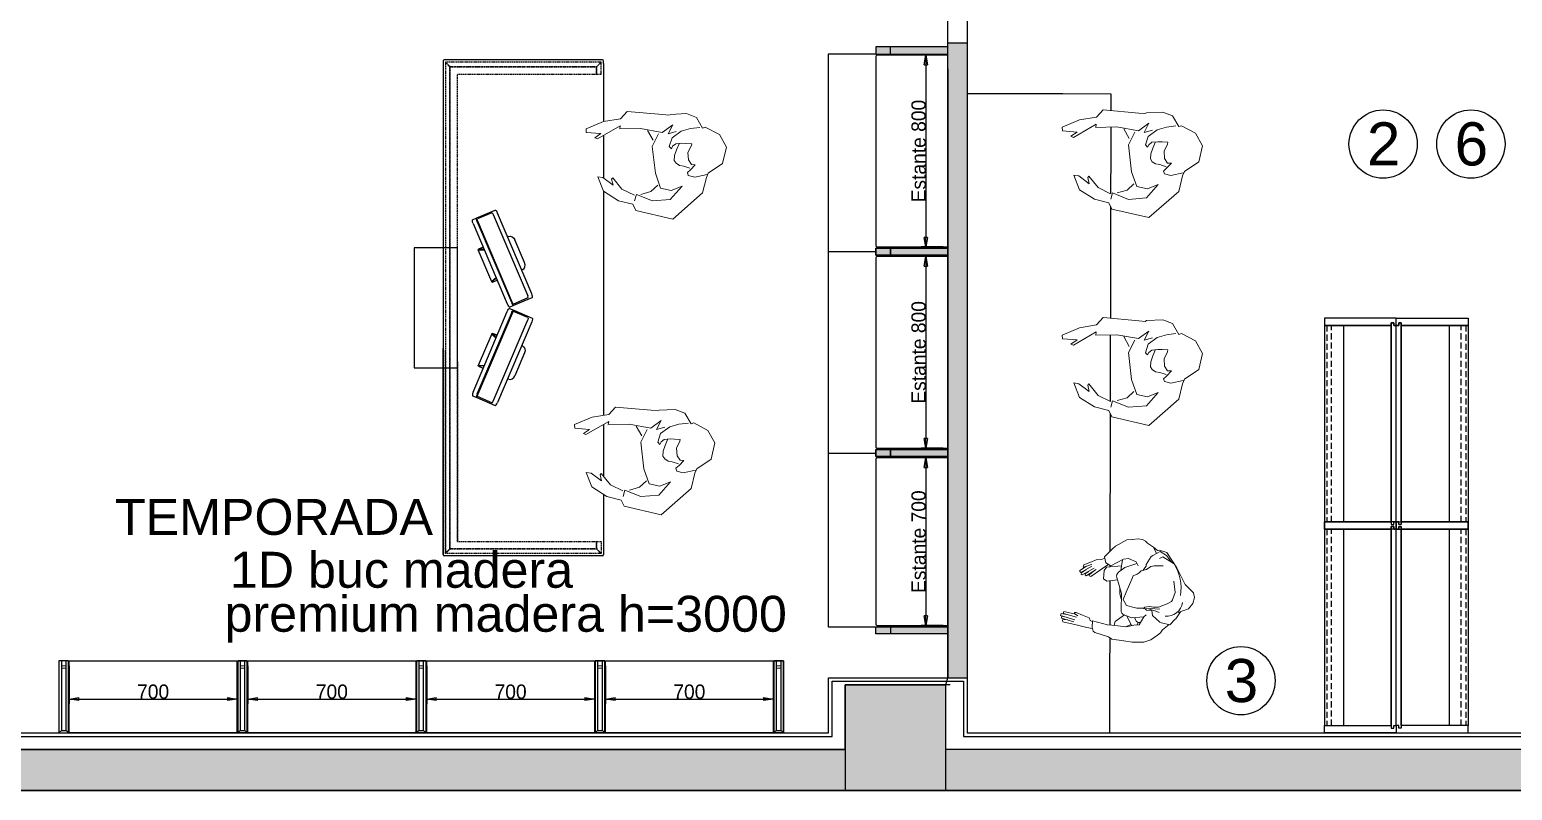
# Model space of a CAD drawing. Header units: millimetres. Extents: x 750 to 30081, y 716 to 7419.
# Drawn here: x 18404 to 24592, y 969 to 4143 of the extents above; entities that cross this region are included whole.
import ezdxf
from ezdxf.enums import TextEntityAlignment as Align

# ---------------------------------------------------------------- set-up
doc = ezdxf.new("R2010")
doc.units = ezdxf.units.MM
doc.set_wipeout_variables(frame=1)
for name, pattern in [('CONTINUA', [0]), ('Discontinua JB', [0.75, 0.5, -0.25]), ('TRAZOSX2', [38.1, 25.4, -12.7])]:
    doc.linetypes.add(name, pattern=pattern)
for name, color, linetype in [('_Co MUEBLE CONCEP', 5, 'Continuous'), ('_Co VIDRIO', 130, 'Continuous'), ('AREA', 1, 'Continuous'), ('cotas', 1, 'Continuous'), ('Cotas bloques dinámicos PM espacio', 7, 'Continuous'), ('Imac JB', 8, 'Continuous'), ('Linea Capa Color 0000 JB', 7, 'Continuous'), ('Linea Capa Color 0140 Blau Vidre JB', 140, 'Continuous'), ('MURO', 2, 'Continuous'), ('NIVEL_9', 7, 'Continuous'), ('RELLENO', 164, 'CONTINUA')]:
    doc.layers.add(name, color=color, linetype=linetype)
doc.layers.add('AREA PERIMETRO', color=3, linetype='Continuous', plot=False)
doc.layers.add('CONCEP 2D', color=255, linetype='Continuous', lineweight=15)
doc.styles.add('ARIAL', font='Arial.ttf')
doc.styles.add('Jordi Ava', font='')
doc.styles.add('STYLE1', font='Arial.ttf', dxfattribs={"width": 0.75})
doc.styles.get('Jordi Ava').set_extended_font_data('AvantGarde Md BT')
doc.dimstyles.new('Jordi Ava 2015', dxfattribs={"dimtxt": 60, "dimasz": 40, "dimexe": 20, "dimexo": 20, "dimgap": 0.09, "dimtad": 1, "dimdec": 0, "dimzin": 0, "dimdsep": 46, "dimtxsty": 'Jordi Ava', "dimblk": 'CLOSED', "dimcen": 1.5, "dimclrd": 7, "dimclre": 7, "dimclrt": 256, "dimadec": 0, "dimazin": 0, "dimtfac": 0.05, "dimtdec": 0, "dimtofl": 0, "dimtmove": 0, "dimatfit": 3, "dimldrblk": 'CLOSED', "dimfxl": 90, "dimtolj": 1, "dimtzin": 0, "dimlwd": -1, "dimlwe": -1, "dimarcsym": 0})

# ---------------------------------------------------------------- blocks, each defined once
blk = doc.blocks.new('456')
blk.add_wipeout([(79660.8, 32369.6), (79707.8, 32362.9), (79710.9, 32362.7), (79714.2, 32362.9), (79717.4, 32363.8), (79719.9, 32364.8), (79722.3, 32366.3), (79724.4, 32368.1), (79726.8, 32370.9), (79728.7, 32373.9), (79751.4, 32332.6), (79766, 32325.8), (79763.6, 32316.1), (79760.9, 32298.3), (79735.2, 32238.3), (79738.7, 32237.7), (79733.5, 32229.3), (79721.2, 32226.1), (79691.7, 32175.7), (79690.9, 32168.2), (79695.3, 32167.8), (79699.4, 32172.4), (79681.5, 32125.8), (79685.4, 32123.6), (79689.2, 32122.5), (79696.4, 32139.1), (79687.9, 32113.1), (79691.8, 32110.8), (79696.2, 32109.2), (79703.4, 32125.2), (79699.6, 32115.7), (79703.5, 32112.1), (79707.9, 32111.8), (79717.9, 32135), (79713.3, 32116.5), (79717.7, 32114.8), (79722.7, 32115.1), (79755.7, 32201.2), (79760.1, 32211.5), (79767.7, 32234.4), (79778.9, 32235.6), (79785, 32242.3), (79810.5, 32296), (79821.6, 32309.3), (79835.1, 32357.3), (79840.7, 32374), (79846.3, 32390.6), (79851.7, 32439.6), (79846.5, 32469.1), (79830.6, 32499.9), (79822.1, 32513), (79807.4, 32521.4), (79793, 32552.5), (79794.6, 32556.3), (79774.3, 32580.9), (79773.4, 32584), (79746.6, 32607.4), (79739.1, 32642.6), (79719.7, 32662.8), (79695.1, 32673.4), (79675.7, 32671.6), (79636.1, 32642.6), (79563, 32616.2), (79494.3, 32583.6), (79485.4, 32565.7), (79480.3, 32555.4), (79480.3, 32546.6), (79464.4, 32531.1), (79445, 32509.6), (79435.9, 32502.3), (79426.9, 32490.2), (79421.1, 32472.4), (79419.8, 32425.5), (79439.9, 32375.4), (79477.3, 32323.5), (79483.2, 32324), (79486.4, 32309.8), (79484.7, 32286.9), (79499.6, 32234), (79503.1, 32231.4), (79508.4, 32229.6), (79506.7, 32243.7), (79520.8, 32214.7), (79525.2, 32213.8), (79529.6, 32217.3), (79519.5, 32240.3), (79531.3, 32219.1), (79536.6, 32218.2), (79540.1, 32221.7), (79529.1, 32248.1), (79536.6, 32234), (79541.9, 32233.2), (79545.4, 32236.7), (79531.5, 32268.1), (79543.6, 32250.8), (79548.1, 32249.9), (79550.7, 32256), (79529.6, 32300.1), (79516.4, 32324.7), (79510.7, 32335.4), (79518.2, 32345.3), (79499.8, 32396), (79524.1, 32388.9), (79520.8, 32325.6), (79533.1, 32314.2), (79568.3, 32308), (79579.7, 32320.3), (79579.7, 32364.3), (79615, 32369.6), (79638.7, 32367)]).dxf.layer = 'CONCEP 2D'
at = {"layer": 'CONCEP 2D'}
for p, q in [((79675.7, 32671.6), (79695.1, 32673.4)), ((79695.1, 32673.4), (79719.7, 32662.8)), ((79563, 32616.2), (79494.3, 32583.6)), ((79563, 32616.2), (79636.1, 32642.6)), ((79636.1, 32642.6), (79675.7, 32671.6)), ((79719.7, 32662.8), (79739.1, 32642.6)), ((79748.6, 32598.3), (79739.1, 32642.6)), ((79480.3, 32555.4), (79494.3, 32583.6)), ((79480.3, 32546.6), (79480.3, 32555.4)), ((79505.8, 32580.9), (79485.5, 32556.3)), ((79498.7, 32523.7), (79485.5, 32556.3)), ((79537.5, 32598.5), (79505.8, 32580.9)), ((79510.2, 32565.1), (79545.4, 32607.4)), ((79514.6, 32550.1), (79510.2, 32565.1)), ((79542.8, 32523.7), (79547.2, 32560.7)), ((79615.8, 32596.8), (79664.3, 32596.8)), ((79664.3, 32596.8), (79693.3, 32580.9)), ((79693.3, 32580.9), (79699.5, 32576.5)), ((79699.5, 32576.5), (79706.5, 32556.3)), ((79706.5, 32556.3), (79715.3, 32519.3)), ((79746.6, 32607.4), (79773.4, 32584)), ((79773.4, 32584), (79774.3, 32580.9)), ((79774.3, 32580.9), (79794.6, 32556.3)), ((79794.6, 32556.3), (79781.4, 32523.7)), ((79792.8, 32552.8), (79797.2, 32546.6)), ((79421.1, 32472.4), (79426.9, 32490.2)), ((79426.9, 32490.2), (79435.9, 32502.3)), ((79435.9, 32502.3), (79445, 32509.6)), ((79445, 32509.6), (79464.4, 32531.1)), ((79464.4, 32531.1), (79480.3, 32546.6)), ((79464.4, 32531.1), (79492.1, 32540)), ((79501.4, 32516.7), (79498.7, 32523.7)), ((79501.4, 32516.7), (79532.2, 32492)), ((79539.2, 32490.3), (79532.2, 32492)), ((79539.2, 32490.3), (79554.9, 32474.3)), ((79542.8, 32510.5), (79542.8, 32523.7)), ((79552.5, 32490.3), (79542.8, 32510.5)), ((79552.5, 32490.3), (79556, 32467.4)), ((79712.7, 32497.3), (79708.3, 32484.1)), ((79715.3, 32519.3), (79712.7, 32497.3)), ((79732.9, 32510.5), (79716.5, 32476.8)), ((79724.1, 32523.7), (79717.1, 32484.1)), ((79725, 32490.3), (79721.5, 32467.4)), ((79746.2, 32490.3), (79725, 32490.3)), ((79737.4, 32519.3), (79732.9, 32510.5)), ((79778.7, 32516.7), (79746.2, 32490.3)), ((79781.4, 32523.7), (79778.7, 32516.7)), ((79797.2, 32546.6), (79811.4, 32523.7)), ((79811.4, 32523.7), (79822.1, 32513)), ((79822.1, 32513), (79830.6, 32499.9)), ((79830.6, 32499.9), (79846.5, 32469.1)), ((79421.3, 32448), (79419.8, 32425.5)), ((79421.1, 32472.4), (79421.3, 32448.9)), ((79515.5, 32452.4), (79497.9, 32422.5)), ((79533.1, 32457.7), (79515.5, 32452.4)), ((79533.1, 32402.2), (79522.5, 32454.2)), ((79556, 32467.4), (79563.2, 32457.7)), ((79563.2, 32457.7), (79567.4, 32448.9)), ((79571.8, 32431.3), (79567.4, 32448.9)), ((79585, 32424.2), (79571.8, 32431.3)), ((79708.3, 32428.6), (79703.9, 32418.1)), ((79708.3, 32484.1), (79708.3, 32462.1)), ((79708.3, 32462.1), (79710.9, 32457.7)), ((79710.9, 32448.9), (79708.3, 32428.6)), ((79715.3, 32463), (79710.9, 32448.9)), ((79710.9, 32457.7), (79710.9, 32448.9)), ((79717.1, 32484.1), (79715.3, 32463)), ((79721.5, 32467.4), (79715.3, 32463)), ((79747.7, 32452.8), (79740.9, 32463.8)), ((79747.7, 32452.8), (79744.4, 32402.2)), ((79777.9, 32429.5), (79747.7, 32452.8)), ((79768.2, 32426), (79762, 32419.8)), ((79769, 32436.5), (79768.2, 32426)), ((79768.2, 32426), (79777, 32421.6)), ((79776.1, 32407.5), (79777.9, 32429.5)), ((79846.5, 32469.1), (79851.7, 32439.6)), ((79851.7, 32439.6), (79848.3, 32414.5)), ((79439.9, 32375.4), (79419.8, 32425.5)), ((79448.6, 32360.6), (79439.9, 32375.4)), ((79497.9, 32422.5), (79497.9, 32401.3)), ((79497.9, 32401.3), (79518.2, 32345.3)), ((79543.6, 32383.3), (79499.6, 32396)), ((79520.8, 32325.6), (79524.1, 32388.9)), ((79520.8, 32325.6), (79524.1, 32388.9)), ((79543.6, 32383.3), (79524.1, 32388.9)), ((79549.3, 32373), (79533.1, 32402.2)), ((79638.7, 32373.1), (79569.7, 32362.9)), ((79579.7, 32364.3), (79579.7, 32320.3)), ((79579.7, 32364.3), (79579.7, 32320.3)), ((79636.1, 32393.4), (79585, 32424.2)), ((79638.7, 32367), (79615, 32369.6)), ((79664.3, 32377.6), (79636.1, 32393.4)), ((79707.8, 32362.9), (79638.7, 32373.1)), ((79660.8, 32369.6), (79638.7, 32367)), ((79690.7, 32387.2), (79664.3, 32377.6)), ((79703.9, 32418.1), (79690.7, 32387.2)), ((79744.4, 32402.2), (79728.2, 32373)), ((79751.4, 32332.6), (79728.7, 32373.9)), ((79777, 32396.9), (79733.7, 32382.8)), ((79762, 32419.8), (79747, 32413.7)), ((79762, 32419.8), (79747, 32413.7)), ((79763.6, 32316.1), (79778.7, 32375.8)), ((79771.3, 32395.1), (79778.2, 32373.7)), ((79776.1, 32407.5), (79776.1, 32407.5)), ((79778.7, 32375.8), (79776.1, 32407.5)), ((79776.1, 32407.5), (79776.1, 32407.5)), ((79846.3, 32390.6), (79835.1, 32357.3)), ((79846.3, 32390.6), (79848.3, 32414.5)), ((79477.3, 32323.5), (79448.6, 32360.6)), ((79503.1, 32325.6), (79477.3, 32323.5)), ((79486.4, 32309.8), (79483.2, 32324)), ((79484.7, 32286.9), (79486.4, 32309.8)), ((79518.2, 32345.3), (79503.1, 32325.6)), ((79510.7, 32335.4), (79514.6, 32328.2)), ((79514.6, 32328.2), (79516.4, 32324.7)), ((79516.4, 32324.7), (79529.6, 32300.1)), ((79533.1, 32314.2), (79520.8, 32325.6)), ((79533.1, 32314.2), (79520.8, 32325.6)), ((79568.3, 32308), (79533.1, 32314.2)), ((79568.3, 32308), (79533.1, 32314.2)), ((79579.7, 32320.3), (79568.3, 32308)), ((79579.7, 32320.3), (79568.3, 32308)), ((79766.4, 32325.6), (79751.4, 32332.6)), ((79765.3, 32326.1), (79751.4, 32332.6)), ((79760.9, 32298.3), (79763.6, 32316.1)), ((79821.6, 32309.3), (79810.5, 32296)), ((79835.1, 32357.3), (79821.6, 32309.3)), ((79492.6, 32260.4), (79484.7, 32286.9)), ((79499.6, 32234), (79492.6, 32260.4)), ((79501.4, 32267.5), (79505.8, 32249)), ((79505.8, 32249), (79508.4, 32229.6)), ((79520.8, 32214.7), (79506.7, 32243.7)), ((79508.4, 32265.7), (79529.6, 32217.3)), ((79518.1, 32274.5), (79540.1, 32221.7)), ((79531.3, 32219.1), (79519.5, 32240.3)), ((79525.2, 32282.5), (79545.4, 32236.7)), ((79536.6, 32234), (79528.7, 32249.2)), ((79529.6, 32300.1), (79550.7, 32256)), ((79543.6, 32250.8), (79531.5, 32268.1)), ((79548.1, 32249.9), (79543.6, 32250.8)), ((79550.7, 32256), (79548.1, 32249.9)), ((79735.2, 32238.3), (79760.9, 32298.3)), ((79785, 32242.3), (79778.9, 32235.6)), ((79810.5, 32296), (79785, 32242.3)), ((79503.1, 32231.4), (79499.6, 32234)), ((79508.4, 32229.6), (79503.1, 32231.4)), ((79525.2, 32213.8), (79520.8, 32214.7)), ((79529.6, 32217.3), (79525.2, 32213.8)), ((79536.6, 32218.2), (79531.3, 32219.1)), ((79541.9, 32233.2), (79536.6, 32234)), ((79540.1, 32221.7), (79536.6, 32218.2)), ((79545.4, 32236.7), (79541.9, 32233.2)), ((79706.5, 32200.3), (79691.7, 32175.7)), ((79695.3, 32167.8), (79706.4, 32180.3)), ((79721.2, 32226.1), (79706.5, 32200.3)), ((79733.5, 32229.3), (79721.2, 32226.1)), ((79738.3, 32237), (79733.5, 32229.3)), ((79761.1, 32233.8), (79735.2, 32238.3)), ((79743.8, 32169.4), (79755.7, 32201.2)), ((79755.7, 32201.2), (79760.1, 32211.5)), ((79760.1, 32211.5), (79767.7, 32234.4)), ((79778.9, 32235.6), (79761.1, 32233.8)), ((79699.4, 32172.4), (79681.5, 32125.8)), ((79681.5, 32125.8), (79685.4, 32123.6)), ((79685.4, 32123.6), (79689.2, 32122.5)), ((79694.8, 32134.1), (79687.9, 32113.1)), ((79689.2, 32122.5), (79711.8, 32174.4)), ((79691.7, 32175.7), (79690.9, 32168.2)), ((79690.9, 32168.2), (79695.3, 32167.8)), ((79696.2, 32109.2), (79721.5, 32166.8)), ((79703.4, 32125.2), (79699.6, 32115.7)), ((79707.9, 32111.8), (79728.8, 32160.4)), ((79718.3, 32136.7), (79713.3, 32116.5)), ((79713.3, 32116.5), (79717.7, 32114.8)), ((79722.7, 32115.1), (79743.8, 32169.4)), ((79687.9, 32113.1), (79691.8, 32110.8)), ((79691.8, 32110.8), (79696.2, 32109.2)), ((79699.6, 32115.7), (79703.5, 32112.1)), ((79703.5, 32112.1), (79707.9, 32111.8)), ((79717.7, 32114.8), (79722.7, 32115.1))]:
    blk.add_line(p, q, dxfattribs=at)
for centre, radius, start, end in [((79625, 32432.6), 192, 73.59861, 114.49046), ((79689.4, 32555.6), 68.8, 348.05106, 73.19823), ((79566.8, 32382.6), 20, 208.951, 278.47114), ((79710.7, 32382.6), 20, 261.52886, 331.049)]:
    blk.add_arc(centre, radius, start, end, dxfattribs=at)
blk = doc.blocks.new('NM98')
blk.add_wipeout([(80360.4, 32189.4), (80423.7, 32204.8), (80470.9, 32261.6), (80493.8, 32318.7), (80521.4, 32327.9), (80577.1, 32476.3), (80485, 32614.1), (80423.2, 32638.3), (80405.8, 32648.3), (80373.8, 32713.4), (80309.4, 32737.8), (80253.3, 32715.8), (80215.1, 32661), (80217.2, 32649.4), (80169.1, 32629.9), (80148.4, 32591.5), (80142.4, 32524.4), (80144.9, 32517.4), (80106.2, 32346.3), (80132.9, 32315.1), (80135.1, 32243.3), (80155.5, 32167.5), (80171.3, 32166.3), (80184, 32226.2), (80197.7, 32198.6), (80203.8, 32208.7), (80161.6, 32310.1), (80174.6, 32306.4), (80184.1, 32393), (80192.7, 32419.6), (80248.5, 32442.2), (80264.8, 32431.2), (80377.8, 32429.8), (80424.3, 32439.4), (80451.2, 32401.4), (80458.9, 32345.8), (80455.3, 32339.3), (80461, 32336.8), (80424.9, 32282.2), (80372.7, 32251), (80377.5, 32245.3), (80404.2, 32248.1), (80365.9, 32209.3)]).dxf.layer = 'CONCEP 2D'
at = {"layer": 'CONCEP 2D'}
for p, q in [((80253.3, 32715.8), (80309.4, 32737.8)), ((80309.4, 32737.8), (80373.8, 32713.4)), ((80215.1, 32661), (80253.3, 32715.8)), ((80373.8, 32713.4), (80405.8, 32648.3)), ((80148.4, 32591.5), (80169.1, 32629.9)), ((80169.1, 32629.9), (80217.2, 32649.4)), ((80212.3, 32599.1), (80212.3, 32638.7)), ((80217.2, 32649.4), (80215.1, 32661)), ((80405.8, 32648.3), (80423.2, 32638.3)), ((80410.8, 32642.9), (80414.9, 32590.4)), ((80423.2, 32638.3), (80485, 32614.1)), ((80485, 32614.1), (80577.1, 32476.3)), ((80142.4, 32524.4), (80148.4, 32591.5)), ((80218.2, 32559.3), (80212.3, 32599.1)), ((80240.8, 32518.3), (80218.2, 32559.3)), ((80268.2, 32554.6), (80267.2, 32530.1)), ((80270.8, 32572.4), (80268.2, 32554.6)), ((80275.6, 32596.4), (80270.8, 32572.4)), ((80283, 32594), (80275.6, 32596.4)), ((80310.2, 32575.7), (80283, 32594)), ((80341.1, 32573.8), (80310.2, 32575.7)), ((80362, 32583.8), (80341.1, 32573.8)), ((80363.7, 32551.1), (80358.6, 32533.7)), ((80364.2, 32599), (80362, 32583.8)), ((80376.3, 32575.2), (80363.7, 32551.1)), ((80383, 32576.8), (80364.2, 32599)), ((80392.6, 32562.5), (80383, 32576.8)), ((80404.6, 32564.6), (80392.6, 32562.5)), ((80414.9, 32590.4), (80404.6, 32564.6)), ((80106.2, 32346.3), (80139.1, 32492.1)), ((80139.1, 32492.1), (80144.9, 32517.4)), ((80144.9, 32517.4), (80142.4, 32524.4)), ((80222.1, 32503.9), (80186.9, 32527.9)), ((80186.9, 32527.9), (80212.3, 32480.8)), ((80217, 32538.8), (80222.1, 32503.9)), ((80274.8, 32501.7), (80240.8, 32518.3)), ((80291.9, 32530.4), (80266.9, 32545.7)), ((80267.2, 32530.1), (80275.5, 32515.9)), ((80285, 32509.3), (80274.8, 32501.7)), ((80275.5, 32515.9), (80285, 32509.3)), ((80315, 32519.2), (80291.9, 32530.4)), ((80335.1, 32515), (80315, 32519.2)), ((80347.7, 32521), (80335.1, 32515)), ((80358.6, 32533.7), (80347.7, 32521)), ((80457.7, 32486.1), (80445.7, 32533.1)), ((80445.7, 32533.1), (80494.2, 32477)), ((80212.3, 32480.8), (80184.1, 32393)), ((80239.7, 32438.6), (80196, 32421)), ((80264.8, 32431.2), (80216, 32464.3)), ((80264.8, 32431.2), (80377.8, 32429.8)), ((80377.8, 32429.8), (80442.4, 32443.1)), ((80428.7, 32433.2), (80451.2, 32401.4)), ((80442.4, 32443.1), (80457.7, 32486.1)), ((80494.2, 32477), (80490.8, 32402.1)), ((80577.1, 32476.3), (80521.4, 32327.9)), ((80184.1, 32393), (80174.6, 32306.4)), ((80451.2, 32401.4), (80457.2, 32358.5)), ((80490.8, 32402.1), (80455.3, 32339.3)), ((80132.9, 32315.1), (80106.2, 32346.3)), ((80135.1, 32243.3), (80132.9, 32315.1)), ((80174.6, 32306.4), (80161.6, 32310.1)), ((80161.6, 32310.1), (80203.8, 32208.7)), ((80424.9, 32282.2), (80457, 32330.7)), ((80455.3, 32339.3), (80480.1, 32328.2)), ((80493.8, 32318.7), (80470.9, 32261.6)), ((80521.4, 32327.9), (80493.8, 32318.7)), ((80155.5, 32167.5), (80135.1, 32243.3)), ((80365.9, 32209.3), (80404.2, 32248.1)), ((80372.7, 32251), (80424.9, 32282.2)), ((80377.5, 32245.3), (80372.7, 32251)), ((80404.2, 32248.1), (80377.5, 32245.3)), ((80470.9, 32261.6), (80423.7, 32204.8)), ((80184, 32226.2), (80171.3, 32166.3)), ((80197.7, 32198.6), (80184, 32226.2)), ((80203.8, 32208.7), (80197.7, 32198.6)), ((80360.4, 32189.4), (80365.9, 32209.3)), ((80423.7, 32204.8), (80360.4, 32189.4)), ((80171.3, 32166.3), (80155.5, 32167.5))]:
    blk.add_line(p, q, dxfattribs=at)
blk = doc.blocks.new('Planta Imac JB 2020')
at = {"layer": 'Imac JB'}
for p, q in [((-197.9, 129.7), (-197.9, 111.1)), ((182.3, 133.7), (-182.3, 133.7)), ((-75.6, 133.7), (-74.4, 155)), ((-73.7, 151.8), (-74.7, 133.7)), ((-72.1, 157), (72.1, 157)), ((-65.3, 133.7), (-71.7, 152.1)), ((-70.2, 155.6), (-62.7, 133.7)), ((70.2, 155.6), (62.7, 133.7)), ((65.3, 133.7), (71.7, 152.1)), ((73.7, 151.8), (74.7, 133.7)), ((75.6, 133.7), (74.4, 155)), ((197.9, 129.7), (197.9, 111.1)), ((-197.9, 111.1), (-197.9, 27.2)), ((-193.1, 44.3), (-193.1, 109.9)), ((-183.4, 112.6), (183.4, 112.6)), ((182.3, 115.2), (-182.3, 115.2)), ((193.1, 44.3), (193.1, 109.9)), ((197.9, 111.1), (197.9, 27.2)), ((184.1, 41.7), (-184.1, 41.7)), ((-183.4, 23.1), (183, 23.1)), ((-74.8, 18), (-74.8, 23.1)), ((-51.4, 0), (51.4, 0)), ((74.8, 18), (74.8, 23.1))]:
    blk.add_line(p, q, dxfattribs=at)
for centre, radius, start, end in [((-72.2, 154.9), 2.12, 19.06239, 176.76741), ((-72.7, 151.8), 1.06, 19.06239, 176.76741), ((72.2, 154.9), 2.12, 3.23259, 160.93761), ((72.7, 151.8), 1.06, 3.23259, 160.93761)]:
    blk.add_arc(centre, radius, start, end, dxfattribs=at)
for centre, major_axis, ratio, start_param, end_param in [((-182.3, 129.7), (-15.6, 0), 0.260994, 4.712389, 6.283185), ((-182.3, 111.1), (-15.6, 0), 0.260994, 4.712389, 6.283185), ((-183.4, 109.9), (-9.68, 0), 0.280083, 4.712389, 6.283185), ((-183.4, 27.2), (-14.5, 0), 0.280083, 0, 1.570832), ((-184.1, 44.3), (-9.02, 0), 0.29004, 0, 1.570796), ((-51.4, 18), (-23.4, 0), 0.769865, 0, 1.570796)]:
    blk.add_ellipse(centre, major_axis=major_axis, ratio=ratio, start_param=start_param, end_param=end_param, dxfattribs=at)
at = {"layer": 'Imac JB', "extrusion": (0, 0, -1)}
for centre, major_axis, ratio, start_param, end_param in [((182.3, 129.7), (15.6, 0), 0.260994, 4.712389, 6.283185), ((182.3, 111.1), (15.6, 0), 0.260994, 4.712389, 6.283185), ((183.4, 109.9), (9.68, 0), 0.280083, 4.712389, 6.283185), ((51.4, 18), (23.4, 0), 0.769865, 0, 1.570796), ((183.4, 27.2), (14.5, 0), 0.280083, 0, 1.600948), ((184.1, 44.3), (9.02, 0), 0.29004, 0, 1.570796)]:
    blk.add_ellipse(centre, major_axis=major_axis, ratio=ratio, start_param=start_param, end_param=end_param, dxfattribs=at)
blk = doc.blocks.new('EST.ALMACEN_680')
at = {"layer": '_Co MUEBLE CONCEP'}
for p, q in [((30, 0), (30, -10)), ((850, -10), (850, 0)), ((30, -10), (19, -10)), ((19, -10), (19, -21)), ((19, -21), (861, -21)), ((861, -10), (850, -10)), ((861, -21), (861, -10))]:
    blk.add_line(p, q, dxfattribs=at)
for points in [[(19, -21), (19, -10), (30, -10), (30, 0), (0, 0), (0, -300), (30, -300), (30, -21)], [(861, -21), (861, -10), (850, -10), (850, 0), (880, 0), (880, -300), (850, -300), (850, -21)], [(30, -300), (850, -300), (850, -21), (30, -21)], [(30, -300), (850, -300), (850, -21), (30, -21)]]:
    blk.add_lwpolyline(points, close=True, dxfattribs=at)
blk.add_lwpolyline([(30, 0), (30, -10), (19, -10), (19, -21), (861, -21), (861, -10), (850, -10), (850, 0), (30, 0)], dxfattribs=at)
at = {"layer": '_Co MUEBLE CONCEP', "linetype": 'TRAZOSX2'}
blk.add_lwpolyline([(30, -290), (850, -290), (850, -271), (30, -271)], close=True, dxfattribs=at)
at = {"layer": '_Co VIDRIO', "color": 4}
blk.add_lwpolyline([(30, -221), (850, -221), (850, -21), (30, -21)], close=True, dxfattribs=at)
blk = doc.blocks.new('_Closed')
at = {"color": 0, "linetype": 'ByBlock', "lineweight": -2}
for p, q in [((-1, 0.17), (0, 0)), ((-1, 0.17), (-1, -0.17)), ((0, 0), (-1, -0.17)), ((0, 0), (-1, 0))]:
    blk.add_line(p, q, dxfattribs=at)
blk = doc.blocks.new('*D92')
at = {"layer": 'Cotas bloques dinámicos PM espacio', "color": 7, "transparency": 16777216}
for p, q in [((18569.3, 1488.8), (18569.3, 1330)), ((19269.3, 1488.8), (19269.3, 1330)), ((18609.3, 1350), (19229.3, 1350))]:
    blk.add_line(p, q, dxfattribs=at)
at = {"layer": 'Defpoints', "color": 0, "transparency": 16777216}
for p in [(18569.3, 1508.8), (19269.3, 1508.8), (19269.3, 1350)]:
    blk.add_point(p, dxfattribs=at)
at = {"layer": 'Cotas bloques dinámicos PM espacio', "color": 7, "transparency": 16777216, "xscale": 40, "yscale": 40, "zscale": 40, "rotation": 180}
blk.add_blockref('_Closed', (18569.3, 1350), dxfattribs=at)
at = {"layer": 'Cotas bloques dinámicos PM espacio', "color": 7, "transparency": 16777216, "xscale": 40, "yscale": 40, "zscale": 40}
blk.add_blockref('_Closed', (19269.3, 1350), dxfattribs=at)
at = {"layer": 'Cotas bloques dinámicos PM espacio', "transparency": 16777216, "insert": (18919.3, 1380.1), "char_height": 60, "attachment_point": 5, "style": 'Jordi Ava'}
blk.add_mtext('\\A1;700', dxfattribs=at)
blk = doc.blocks.new('*D93')
at = {"layer": 'Cotas bloques dinámicos PM espacio', "color": 7, "transparency": 16777216}
for p, q in [((19315.3, 1488.8), (19315.3, 1330)), ((20015.3, 1488.8), (20015.3, 1330)), ((19355.3, 1350), (19975.3, 1350))]:
    blk.add_line(p, q, dxfattribs=at)
at = {"layer": 'Defpoints', "color": 0, "transparency": 16777216}
for p in [(19315.3, 1508.8), (20015.3, 1508.8), (20015.3, 1350)]:
    blk.add_point(p, dxfattribs=at)
at = {"layer": 'Cotas bloques dinámicos PM espacio', "color": 7, "transparency": 16777216, "xscale": 40, "yscale": 40, "zscale": 40, "rotation": 180}
blk.add_blockref('_Closed', (19315.3, 1350), dxfattribs=at)
at = {"layer": 'Cotas bloques dinámicos PM espacio', "color": 7, "transparency": 16777216, "xscale": 40, "yscale": 40, "zscale": 40}
blk.add_blockref('_Closed', (20015.3, 1350), dxfattribs=at)
at = {"layer": 'Cotas bloques dinámicos PM espacio', "transparency": 16777216, "insert": (19665.3, 1380.1), "char_height": 60, "attachment_point": 5, "style": 'Jordi Ava'}
blk.add_mtext('\\A1;700', dxfattribs=at)
blk = doc.blocks.new('*D94')
at = {"layer": 'Cotas bloques dinámicos PM espacio', "color": 7, "transparency": 16777216}
for p, q in [((20061.3, 1488.8), (20061.3, 1330)), ((20761.3, 1488.8), (20761.3, 1330)), ((20101.3, 1350), (20721.3, 1350))]:
    blk.add_line(p, q, dxfattribs=at)
at = {"layer": 'Defpoints', "color": 0, "transparency": 16777216}
for p in [(20061.3, 1508.8), (20761.3, 1508.8), (20761.3, 1350)]:
    blk.add_point(p, dxfattribs=at)
at = {"layer": 'Cotas bloques dinámicos PM espacio', "color": 7, "transparency": 16777216, "xscale": 40, "yscale": 40, "zscale": 40, "rotation": 180}
blk.add_blockref('_Closed', (20061.3, 1350), dxfattribs=at)
at = {"layer": 'Cotas bloques dinámicos PM espacio', "color": 7, "transparency": 16777216, "xscale": 40, "yscale": 40, "zscale": 40}
blk.add_blockref('_Closed', (20761.3, 1350), dxfattribs=at)
at = {"layer": 'Cotas bloques dinámicos PM espacio', "transparency": 16777216, "insert": (20411.3, 1380.1), "char_height": 60, "attachment_point": 5, "style": 'Jordi Ava'}
blk.add_mtext('\\A1;700', dxfattribs=at)
blk = doc.blocks.new('*D95')
at = {"layer": 'Cotas bloques dinámicos PM espacio', "color": 7, "transparency": 16777216}
for p, q in [((20807.3, 1488.8), (20807.3, 1330)), ((21507.3, 1488.8), (21507.3, 1330)), ((20847.3, 1350), (21467.3, 1350))]:
    blk.add_line(p, q, dxfattribs=at)
at = {"layer": 'Defpoints', "color": 0, "transparency": 16777216}
for p in [(20807.3, 1508.8), (21507.3, 1508.8), (21507.3, 1350)]:
    blk.add_point(p, dxfattribs=at)
at = {"layer": 'Cotas bloques dinámicos PM espacio', "color": 7, "transparency": 16777216, "xscale": 40, "yscale": 40, "zscale": 40, "rotation": 180}
blk.add_blockref('_Closed', (20807.3, 1350), dxfattribs=at)
at = {"layer": 'Cotas bloques dinámicos PM espacio', "color": 7, "transparency": 16777216, "xscale": 40, "yscale": 40, "zscale": 40}
blk.add_blockref('_Closed', (21507.3, 1350), dxfattribs=at)
at = {"layer": 'Cotas bloques dinámicos PM espacio', "transparency": 16777216, "insert": (21157.3, 1380.1), "char_height": 60, "attachment_point": 5, "style": 'Jordi Ava'}
blk.add_mtext('\\A1;700', dxfattribs=at)
blk = doc.blocks.new('*D81')
at = {"layer": 'Cotas bloques dinámicos PM espacio', "color": 7, "ltscale": 10, "transparency": 16777216}
for p, q in [((22215.6, 4036.5), (22124.5, 4036.5)), ((22144.5, 3996.5), (22144.5, 3276.5)), ((22216.3, 3236.5), (22124.5, 3236.5))]:
    blk.add_line(p, q, dxfattribs=at)
at = {"layer": 'Defpoints', "color": 0, "ltscale": 10, "transparency": 16777216}
for p in [(22235.6, 4036.5), (22144.5, 3236.5), (22236.3, 3236.5)]:
    blk.add_point(p, dxfattribs=at)
at = {"layer": 'Cotas bloques dinámicos PM espacio', "color": 7, "ltscale": 10, "transparency": 16777216, "xscale": 40, "yscale": 40, "zscale": 40}
for p, rotation in [((22144.5, 4036.5), 90), ((22144.5, 3236.5), 270)]:
    blk.add_blockref('_Closed', p, dxfattribs=dict(at, rotation=rotation))
at = {"layer": 'Cotas bloques dinámicos PM espacio', "color": 140, "ltscale": 10, "transparency": 16777216, "insert": (22114.4, 3636.5), "char_height": 60, "attachment_point": 5, "rotation": 90, "style": 'Jordi Ava'}
blk.add_mtext('\\A1;Estante 800', dxfattribs=at)
blk = doc.blocks.new('*D82')
at = {"layer": 'Cotas bloques dinámicos PM espacio', "color": 7, "ltscale": 10, "transparency": 16777216}
for p, q in [((22215.6, 3196.5), (22124.5, 3196.5)), ((22144.5, 3156.5), (22144.5, 2436.5)), ((22216.3, 2396.5), (22124.5, 2396.5))]:
    blk.add_line(p, q, dxfattribs=at)
at = {"layer": 'Defpoints', "color": 0, "ltscale": 10, "transparency": 16777216}
for p in [(22235.6, 3196.5), (22144.5, 2396.5), (22236.3, 2396.5)]:
    blk.add_point(p, dxfattribs=at)
at = {"layer": 'Cotas bloques dinámicos PM espacio', "color": 7, "ltscale": 10, "transparency": 16777216, "xscale": 40, "yscale": 40, "zscale": 40}
for p, rotation in [((22144.5, 3196.5), 90), ((22144.5, 2396.5), 270)]:
    blk.add_blockref('_Closed', p, dxfattribs=dict(at, rotation=rotation))
at = {"layer": 'Cotas bloques dinámicos PM espacio', "color": 140, "ltscale": 10, "transparency": 16777216, "insert": (22114.4, 2796.5), "char_height": 60, "attachment_point": 5, "rotation": 90, "style": 'Jordi Ava'}
blk.add_mtext('\\A1;Estante 800', dxfattribs=at)
blk = doc.blocks.new('*D83')
at = {"layer": 'Cotas bloques dinámicos PM espacio', "color": 7, "ltscale": 10, "transparency": 16777216}
for p, q in [((22215.6, 2356.6), (22124.5, 2356.6)), ((22144.5, 2316.6), (22144.5, 1696.6)), ((22216.3, 1656.6), (22124.5, 1656.6))]:
    blk.add_line(p, q, dxfattribs=at)
at = {"layer": 'Defpoints', "color": 0, "ltscale": 10, "transparency": 16777216}
for p in [(22235.6, 2356.6), (22144.5, 1656.6), (22236.3, 1656.6)]:
    blk.add_point(p, dxfattribs=at)
at = {"layer": 'Cotas bloques dinámicos PM espacio', "color": 7, "ltscale": 10, "transparency": 16777216, "xscale": 40, "yscale": 40, "zscale": 40}
for p, rotation in [((22144.5, 2356.6), 90), ((22144.5, 1656.6), 270)]:
    blk.add_blockref('_Closed', p, dxfattribs=dict(at, rotation=rotation))
at = {"layer": 'Cotas bloques dinámicos PM espacio', "color": 140, "ltscale": 10, "transparency": 16777216, "insert": (22114.4, 2006.6), "char_height": 60, "attachment_point": 5, "rotation": 90, "style": 'Jordi Ava'}
blk.add_mtext('\\A1;Estante 700', dxfattribs=at)

msp = doc.modelspace()

# ---------------------------------------------------------------- hatches: boundary and pattern name
at = {"layer": 'Linea Capa Color 0000 JB', "ltscale": 10}
h = msp.add_hatch(color=256, dxfattribs=at)
h.set_gradient(color1=(214, 214, 214), color2=(214, 214, 214), tint=1)
h.paths.add_polyline_path([(21936.3, 4071.5), (21936.3, 4041.5), (22236.3, 4041.5), (22236.3, 4071.5)])
h.paths.add_polyline_path([(21936.3, 3201.5), (21936.3, 3231.5), (22236.3, 3231.5), (22236.3, 3201.5)])
h = msp.add_hatch(color=256, dxfattribs=at)
h.set_gradient(color1=(214, 214, 214), color2=(214, 214, 214), tint=1)
h.paths.add_polyline_path([(21936.3, 3231.5), (21936.3, 3201.5), (22236.3, 3201.5), (22236.3, 3231.5)])
h.paths.add_polyline_path([(21936.3, 2361.5), (21936.3, 2391.5), (22236.3, 2391.5), (22236.3, 2361.5)])
h = msp.add_hatch(color=256, dxfattribs=at)
h.set_gradient(color1=(214, 214, 214), color2=(214, 214, 214), tint=1)
h.paths.add_polyline_path([(21936.3, 2391.5), (21936.3, 2361.5), (22236.3, 2361.5), (22236.3, 2391.5)])
h.paths.add_polyline_path([(21936.3, 1621.6), (21936.3, 1651.6), (22236.3, 1651.6), (22236.3, 1621.6)])
at = {"layer": 'RELLENO', "ltscale": 0.5}
h = msp.add_hatch(color=256, dxfattribs=at)
h.dxf.hatch_style = 1
h.paths.add_polyline_path([(22316.3, 6923.8), (22236.3, 6923.8), (22236.3, 5037.2), (22316.3, 5037.2)])
h.paths.add_polyline_path([(22236.3, 1438.8), (22316.3, 1438.8), (22316.3, 4088.7), (22236.3, 4088.7)])
h = msp.add_hatch(color=256, dxfattribs=at)
h.dxf.hatch_style = 1
h.paths.add_polyline_path([(18262.8, 1423.8), (18127.8, 1423.8), (17967.8, 1423.8), (17837.8, 1423.8), (17837.8, 968.8), (18262.8, 968.8)])
h.paths.add_polyline_path([(17837.8, 1028.8), (15337.8, 1028.8), (15337.8, 968.8), (17837.8, 968.8)])
h.paths.add_polyline_path([(21807.8, 1138.8), (18262.8, 1138.8), (18262.8, 968.8), (21807.8, 968.8)])
h.paths.add_polyline_path([(22227.8, 1408.8), (21807.8, 1408.8), (21807.8, 968.8), (22227.8, 968.8)])
h.paths.add_polyline_path([(25827.8, 1138.8), (22227.8, 1138.8), (22227.8, 968.8), (25827.8, 968.8)])
h.paths.add_polyline_path([(26267.8, 1408.8), (25827.8, 1408.8), (25827.8, 968.8), (26267.8, 968.8)])
h.paths.add_polyline_path([(28755.4, 1138.8), (26267.8, 1138.8), (26267.8, 968.8), (28767.2, 968.8)])
h.paths.add_polyline_path([(29025.8, 1577.4), (28726.2, 1560.8), (28767.2, 968.8), (29067.9, 968.8)])

# ---------------------------------------------------------------- linework, layer by layer
at = {"ltscale": 0.5}
msp.add_line((29057.8, 968.8), (15337.8, 968.8), dxfattribs=at)
at = {"layer": 'AREA PERIMETRO', "ltscale": 0.5}
for p, q in [((21936.3, 4041.5), (21736.3, 4041.5)), ((21736.3, 4041.5), (21736.3, 2376.5)), ((20189.3, 3232.6), (20008.9, 3232.6)), ((20008.9, 3232.6), (20008.9, 2732.6)), ((20189.3, 2732.6), (20189.3, 3232.6)), ((21936.3, 3216.5), (21736.3, 3216.5)), ((20008.9, 2732.6), (20189.3, 2732.6)), ((20189.3, 2732.6), (20189.3, 2732.6)), ((21736.3, 2376.5), (21936.3, 2376.5)), ((21736.3, 2376.5), (21736.3, 1651.6)), ((21736.3, 1651.6), (21936.3, 1651.6))]:
    msp.add_line(p, q, dxfattribs=at)
at = {"layer": 'cotas', "color": 6}
for centre in [(24052.8, 3665.7), (24419.1, 3665.7), (23459.5, 1426.2)]:
    msp.add_circle(centre, 142.4, dxfattribs=at)
at = {"layer": 'Cotas bloques dinámicos PM espacio', "lineweight": 13, "ltscale": 10}
for p, q in [((18536.3, 1218.8), (18526.3, 1208.8)), ((18556.3, 1218.8), (18566.3, 1208.8)), ((19282.3, 1218.8), (19272.3, 1208.8)), ((19282.3, 1218.8), (19272.3, 1208.8)), ((19302.3, 1218.8), (19312.3, 1208.8)), ((19302.3, 1218.8), (19312.3, 1208.8)), ((20028.3, 1218.8), (20018.3, 1208.8)), ((20028.3, 1218.8), (20018.3, 1208.8)), ((20048.3, 1218.8), (20058.3, 1208.8)), ((20048.3, 1218.8), (20058.3, 1208.8)), ((20774.3, 1218.8), (20764.3, 1208.8)), ((20774.3, 1218.8), (20764.3, 1208.8)), ((20794.3, 1218.8), (20804.3, 1208.8)), ((20794.3, 1218.8), (20804.3, 1208.8)), ((21520.3, 1218.8), (21510.3, 1208.8)), ((21540.3, 1218.8), (21550.3, 1208.8))]:
    msp.add_line(p, q, dxfattribs=at)
for points in [[(18536.3, 1488.8), (18556.3, 1488.8), (18556.3, 1508.8), (18536.3, 1508.8)], [(18536.3, 1488.8), (18556.3, 1488.8), (18556.3, 1478.8), (18536.3, 1478.8)], [(19282.3, 1488.8), (19302.3, 1488.8), (19302.3, 1508.8), (19282.3, 1508.8)], [(19282.3, 1488.8), (19302.3, 1488.8), (19302.3, 1508.8), (19282.3, 1508.8)], [(19282.3, 1488.8), (19302.3, 1488.8), (19302.3, 1478.8), (19282.3, 1478.8)], [(19282.3, 1488.8), (19302.3, 1488.8), (19302.3, 1478.8), (19282.3, 1478.8)], [(20028.3, 1488.8), (20048.3, 1488.8), (20048.3, 1508.8), (20028.3, 1508.8)], [(20028.3, 1488.8), (20048.3, 1488.8), (20048.3, 1508.8), (20028.3, 1508.8)], [(20028.3, 1488.8), (20048.3, 1488.8), (20048.3, 1478.8), (20028.3, 1478.8)], [(20028.3, 1488.8), (20048.3, 1488.8), (20048.3, 1478.8), (20028.3, 1478.8)], [(20774.3, 1488.8), (20794.3, 1488.8), (20794.3, 1508.8), (20774.3, 1508.8)], [(20774.3, 1488.8), (20794.3, 1488.8), (20794.3, 1508.8), (20774.3, 1508.8)], [(20774.3, 1488.8), (20794.3, 1488.8), (20794.3, 1478.8), (20774.3, 1478.8)], [(20774.3, 1488.8), (20794.3, 1488.8), (20794.3, 1478.8), (20774.3, 1478.8)], [(21520.3, 1488.8), (21540.3, 1488.8), (21540.3, 1508.8), (21520.3, 1508.8)], [(21520.3, 1488.8), (21540.3, 1488.8), (21540.3, 1478.8), (21520.3, 1478.8)]]:
    msp.add_lwpolyline(points, close=True, dxfattribs=at)
at = {"layer": 'Linea Capa Color 0000 JB', "linetype": 'Discontinua JB', "ltscale": 10}
for p, q in [((20139.3, 4007.6), (20139.3, 1957.6)), ((20158.3, 3988.6), (20139.3, 4007.6)), ((20158.3, 1976.6), (20158.3, 3988.6)), ((20158.3, 3988.6), (20158.3, 1976.6)), ((20770.3, 3988.6), (20158.3, 3988.6)), ((20770.3, 3957.6), (20770.3, 3988.6)), ((20189.3, 2007.6), (20189.3, 3957.6)), ((20189.3, 3957.6), (20770.3, 3957.6)), ((20139.3, 1957.6), (20139.3, 2807.6)), ((20158.3, 2788.6), (20158.3, 1976.6)), ((20158.3, 1976.6), (20158.3, 2788.6)), ((20189.3, 2757.6), (20189.3, 2007.6)), ((20189.3, 2007.6), (20770.3, 2007.6)), ((20770.3, 2007.6), (20770.3, 1976.6)), ((20158.3, 1976.6), (20139.3, 1957.6)), ((20770.3, 1976.6), (20158.3, 1976.6))]:
    msp.add_line(p, q, dxfattribs=at)
at = {"layer": 'Linea Capa Color 0000 JB', "linetype": 'Discontinua JB', "ltscale": 3}
for points in [[(21936.3, 4071.5), (21936.3, 4041.5), (21996.3, 4041.5), (21996.3, 4071.5)], [(21936.3, 3201.5), (21936.3, 3231.5), (21996.3, 3231.5), (21996.3, 3201.5)], [(21936.3, 3231.5), (21936.3, 3201.5), (21996.3, 3201.5), (21996.3, 3231.5)], [(21936.3, 3231.5), (21936.3, 3201.5), (21996.3, 3201.5), (21996.3, 3231.5)], [(21936.3, 2361.5), (21936.3, 2391.5), (21996.3, 2391.5), (21996.3, 2361.5)], [(21936.3, 2391.5), (21936.3, 2361.5), (21996.3, 2361.5), (21996.3, 2391.5)], [(21936.3, 2391.5), (21936.3, 2361.5), (21996.3, 2361.5), (21996.3, 2391.5)], [(21936.3, 1621.6), (21936.3, 1651.6), (21996.3, 1651.6), (21996.3, 1621.6)]]:
    msp.add_lwpolyline(points, close=True, dxfattribs=at)
at = {"layer": 'Linea Capa Color 0000 JB', "ltscale": 10}
for points in [[(21936.3, 4071.5), (21936.3, 4041.5), (22236.3, 4041.5), (22236.3, 4071.5)], [(21936.3, 3201.5), (21936.3, 3231.5), (22236.3, 3231.5), (22236.3, 3201.5)], [(21936.3, 3231.5), (21936.3, 3201.5), (22236.3, 3201.5), (22236.3, 3231.5)], [(21936.3, 3231.5), (21936.3, 3201.5), (22236.3, 3201.5), (22236.3, 3231.5)], [(21936.3, 2361.5), (21936.3, 2391.5), (22236.3, 2391.5), (22236.3, 2361.5)], [(21936.3, 2391.5), (21936.3, 2361.5), (22236.3, 2361.5), (22236.3, 2391.5)], [(21936.3, 2391.5), (21936.3, 2361.5), (22236.3, 2361.5), (22236.3, 2391.5)], [(21936.3, 1621.6), (21936.3, 1651.6), (22236.3, 1651.6), (22236.3, 1621.6)]]:
    msp.add_lwpolyline(points, close=True, dxfattribs=at)
at = {"layer": 'Linea Capa Color 0000 JB', "linetype": 'Discontinua JB', "ltscale": 10}
for points in [[(20139.3, 4007.6), (20158.3, 3988.6), (20770.3, 3988.6), (20789.3, 4007.6)], [(20770.3, 3988.6), (20770.3, 3957.6), (20789.3, 3957.6), (20789.3, 4007.6)], [(20770.3, 1976.6), (20770.3, 2007.6), (20789.3, 2007.6), (20789.3, 1957.6)], [(20139.3, 1957.6), (20158.3, 1976.6), (20770.3, 1976.6), (20789.3, 1957.6)]]:
    msp.add_lwpolyline(points, close=True, dxfattribs=at)
at = {"layer": 'Linea Capa Color 0000 JB'}
for points in [[(18526.3, 1508.8), (18526.3, 1208.8), (18566.3, 1208.8), (18566.3, 1508.8), (18526.3, 1508.8)], [(18526.3, 1508.8), (18526.3, 1208.8), (18566.3, 1208.8), (18566.3, 1508.8), (18526.3, 1508.8)], [(19312.3, 1508.8), (19312.3, 1208.8), (19272.3, 1208.8), (19272.3, 1508.8), (19312.3, 1508.8)], [(19272.3, 1508.8), (19272.3, 1208.8), (19312.3, 1208.8), (19312.3, 1508.8), (19272.3, 1508.8)], [(19272.3, 1508.8), (19272.3, 1208.8), (19312.3, 1208.8), (19312.3, 1508.8), (19272.3, 1508.8)], [(19272.3, 1508.8), (19272.3, 1208.8), (19312.3, 1208.8), (19312.3, 1508.8), (19272.3, 1508.8)], [(20058.3, 1508.8), (20058.3, 1208.8), (20018.3, 1208.8), (20018.3, 1508.8), (20058.3, 1508.8)], [(20018.3, 1508.8), (20018.3, 1208.8), (20058.3, 1208.8), (20058.3, 1508.8), (20018.3, 1508.8)], [(20018.3, 1508.8), (20018.3, 1208.8), (20058.3, 1208.8), (20058.3, 1508.8), (20018.3, 1508.8)], [(20018.3, 1508.8), (20018.3, 1208.8), (20058.3, 1208.8), (20058.3, 1508.8), (20018.3, 1508.8)], [(20804.3, 1508.8), (20804.3, 1208.8), (20764.3, 1208.8), (20764.3, 1508.8), (20804.3, 1508.8)], [(20764.3, 1508.8), (20764.3, 1208.8), (20804.3, 1208.8), (20804.3, 1508.8), (20764.3, 1508.8)], [(20764.3, 1508.8), (20764.3, 1208.8), (20804.3, 1208.8), (20804.3, 1508.8), (20764.3, 1508.8)], [(20764.3, 1508.8), (20764.3, 1208.8), (20804.3, 1208.8), (20804.3, 1508.8), (20764.3, 1508.8)], [(21550.3, 1508.8), (21550.3, 1208.8), (21510.3, 1208.8), (21510.3, 1508.8), (21550.3, 1508.8)], [(21510.3, 1508.8), (21510.3, 1208.8), (21550.3, 1208.8), (21550.3, 1508.8), (21510.3, 1508.8)]]:
    msp.add_lwpolyline(points, dxfattribs=at)
for points in [[(18536.3, 1508.8), (18536.3, 1218.8), (18556.3, 1218.8), (18556.3, 1508.8)], [(19282.3, 1508.8), (19282.3, 1218.8), (19302.3, 1218.8), (19302.3, 1508.8)], [(19282.3, 1508.8), (19282.3, 1218.8), (19302.3, 1218.8), (19302.3, 1508.8)], [(20028.3, 1508.8), (20028.3, 1218.8), (20048.3, 1218.8), (20048.3, 1508.8)], [(20028.3, 1508.8), (20028.3, 1218.8), (20048.3, 1218.8), (20048.3, 1508.8)], [(20774.3, 1508.8), (20774.3, 1218.8), (20794.3, 1218.8), (20794.3, 1508.8)], [(20774.3, 1508.8), (20774.3, 1218.8), (20794.3, 1218.8), (20794.3, 1508.8)], [(21520.3, 1508.8), (21520.3, 1218.8), (21540.3, 1218.8), (21540.3, 1508.8)]]:
    msp.add_lwpolyline(points, close=True, dxfattribs=at)
at = {"layer": 'Linea Capa Color 0140 Blau Vidre JB'}
for p, q in [((20129.3, 4012.6), (20129.3, 1952.6)), ((20794.3, 4017.6), (20134.3, 4017.6)), ((20799.3, 4002.6), (20799.3, 4012.6)), ((20799.3, 4002.6), (20799.3, 1962.6)), ((20129.3, 1952.6), (20129.3, 2812.6)), ((20794.3, 1947.6), (20134.3, 1947.6)), ((20799.3, 1962.6), (20799.3, 1952.6))]:
    msp.add_line(p, q, dxfattribs=at)
at = {"layer": 'Linea Capa Color 0140 Blau Vidre JB', "ltscale": 10}
for points in [[(21936.3, 4031.5), (21936.3, 3241.5, 0.414214), (21941.3, 3236.5), (22236.3, 3236.5), (22236.3, 4036.5), (21941.3, 4036.5, 0.414214)], [(21936.3, 3191.5), (21936.3, 2401.5, 0.414214), (21941.3, 2396.5), (22236.3, 2396.5), (22236.3, 3196.5), (21941.3, 3196.5, 0.414214)], [(21936.3, 2351.6), (21936.3, 1661.6, 0.414214), (21941.3, 1656.6), (22236.3, 1656.6), (22236.3, 2356.6), (21941.3, 2356.6, 0.414214)]]:
    msp.add_lwpolyline(points, format="xyb", close=True, dxfattribs=at)
at = {"layer": 'Linea Capa Color 0140 Blau Vidre JB', "color": 0}
for points in [[(18569.3, 1508.8), (19269.3, 1508.8), (19269.3, 1213.8, -0.414214), (19264.3, 1208.8), (18574.3, 1208.8, -0.414214), (18569.3, 1213.8), (18569.3, 1508.8)], [(19315.3, 1508.8), (20015.3, 1508.8), (20015.3, 1213.8, -0.414214), (20010.3, 1208.8), (19320.3, 1208.8, -0.414214), (19315.3, 1213.8), (19315.3, 1508.8)], [(20061.3, 1508.8), (20761.3, 1508.8), (20761.3, 1213.8, -0.414214), (20756.3, 1208.8), (20066.3, 1208.8, -0.414214), (20061.3, 1213.8), (20061.3, 1508.8)], [(20807.3, 1508.8), (21507.3, 1508.8), (21507.3, 1213.8, -0.414214), (21502.3, 1208.8), (20812.3, 1208.8, -0.414214), (20807.3, 1213.8), (20807.3, 1508.8)]]:
    msp.add_lwpolyline(points, format="xyb", dxfattribs=at)
at = {"layer": 'Linea Capa Color 0140 Blau Vidre JB'}
for centre, start, end in [((20134.3, 4012.6), 90, 180), ((20794.3, 4012.6), 360, 90), ((20134.3, 1952.6), 180, 270), ((20794.3, 1952.6), 270, 0)]:
    msp.add_arc(centre, 5, start, end, dxfattribs=at)
at = {"layer": 'MURO', "ltscale": 0.5}
for p, q in [((22236.3, 4088.7), (22316.3, 4088.7)), ((22236.3, 3980.3), (22236.3, 1438.8)), ((22316.3, 3980.3), (22316.3, 1438.8)), ((22246.3, 1408.8), (21807.8, 1408.8)), ((21807.8, 1408.8), (21807.8, 968.8)), ((22227.8, 968.8), (22227.8, 1408.8)), ((21807.8, 1138.8), (18262.8, 1138.8)), ((25827.8, 1138.8), (22227.8, 1138.8)), ((14720.8, 968.8), (29067.9, 968.8))]:
    msp.add_line(p, q, dxfattribs=at)
msp.add_lwpolyline([(18127.8, 1493.8), (18332.8, 1493.8), (18332.8, 1208.8), (21737.8, 1208.8), (21737.8, 1438.8), (22316.3, 1438.8), (22316.3, 1208.8), (25757.8, 1208.8), (25757.8, 1478.8), (26337.8, 1478.8), (26337.8, 1208.8), (28755.4, 1208.8)], dxfattribs=at)
at = {"layer": 'MURO', "color": 5, "ltscale": 0.5}
msp.add_lwpolyline([(18127.8, 1478.8), (18317.8, 1478.8), (18317.8, 1193.8), (21752.8, 1193.8), (21752.8, 1423.8), (22301.3, 1423.8), (22301.3, 1193.8), (25772.8, 1193.8), (25772.8, 1463.8), (26322.8, 1463.8), (26322.8, 1193.8), (28755.4, 1193.8)], dxfattribs=at)
at = {"layer": 'NIVEL_9', "color": 7, "linetype": 'Continuous'}
for p, q in [((22316.3, 3877.1), (22716.3, 3877.1)), ((22716.3, 3877.1), (22916, 3875.6)), ((22916, 3875.6), (22911.1, 1208.8))]:
    msp.add_line(p, q, dxfattribs=at)

# ---------------------------------------------------------------- block references
at = {"layer": 'CONCEP 2D', "rotation": 270}
for p in [(24107.8, 2938.8), (24107.8, 2088.8)]:
    msp.add_blockref('EST.ALMACEN_680', p, dxfattribs=at)
at = {"layer": 'CONCEP 2D', "xscale": -1, "rotation": 90}
for p in [(24107.8, 2938.8), (24107.8, 2088.8)]:
    msp.add_blockref('EST.ALMACEN_680', p, dxfattribs=at)
at = {"layer": 'Linea Capa Color 0000 JB', "ltscale": 10, "rotation": 112.9670200813986}
msp.add_blockref('Planta Imac JB 2020', (20449.3, 3218.6, 0), dxfattribs=at)
at = {"layer": 'Linea Capa Color 0000 JB', "ltscale": 10, "xscale": -1, "rotation": 67.03297991860143}
msp.add_blockref('Planta Imac JB 2020', (20449.3, 2746.6, 0), dxfattribs=at)

# ---------------------------------------------------------------- texts
at = {"layer": 'AREA', "color": 3, "style": 'STYLE1'}
for s, p in [('TEMPORADA', (18760.2, 2035, -1000)), ('1D buc madera', (19239.7, 1814.3)), ('premium madera h=3000', (19217.4, 1630.7))]:
    msp.add_text(s, height=150, dxfattribs=at).set_placement(p)
at = {"layer": 'cotas', "color": 6, "style": 'ARIAL'}
for s, p in [('2', (23985, 3522.5)), ('6', (24351.3, 3522.5)), ('3', (23391.7, 1283))]:
    msp.add_text(s, height=180, dxfattribs=at).set_placement(p, align=Align.BOTTOM_LEFT)

# ---------------------------------------------------------------- dimensions: what is measured, and where the dimension line sits
at = {"layer": 'Cotas bloques dinámicos PM espacio', "ltscale": 10}
for base, p1, p2, picture, middle in [((22144.5, 3236.5), (22235.6, 4036.5), (22236.3, 3236.5), '*D81', (22114.4, 3636.5)), ((22144.5, 2396.5), (22235.6, 3196.5), (22236.3, 2396.5), '*D82', (22114.4, 2796.5)), ((22144.5, 1656.6), (22235.6, 2356.6), (22236.3, 1656.6), '*D83', (22114.4, 2006.6))]:
    dim = msp.add_linear_dim(base=base, p1=p1, p2=p2, angle=270, text='Estante <>', dimstyle='Jordi Ava 2015', override={"dimclrt": 140}, dxfattribs=at)
    dim.commit()
    dim.dimension.update_dxf_attribs({"geometry": picture, "text_midpoint": middle})
at = {"layer": 'Cotas bloques dinámicos PM espacio'}
for base, p1, p2, picture, middle in [((19269.3, 1350), (18569.3, 1508.8), (19269.3, 1508.8), '*D92', (18919.3, 1380.1)), ((20015.3, 1350), (19315.3, 1508.8), (20015.3, 1508.8), '*D93', (19665.3, 1380.1)), ((20761.3, 1350), (20061.3, 1508.8), (20761.3, 1508.8), '*D94', (20411.3, 1380.1)), ((21507.3, 1350), (20807.3, 1508.8), (21507.3, 1508.8), '*D95', (21157.3, 1380.1))]:
    dim = msp.add_linear_dim(base=base, p1=p1, p2=p2, dimstyle='Jordi Ava 2015', override={"dimclrt": 256}, dxfattribs=at)
    dim.commit()
    dim.dimension.update_dxf_attribs({"geometry": picture, "text_midpoint": middle})

# ---------------------------------------------------------------- next in the draw order: block references
at = {"layer": 'CONCEP 2D'}
for name, p, rotation in [('NM98', (-21720.8, 78948.7), 277.5704328917841), ('NM98', (-19733.5, 78087.9), 277.5704328917841), ('NM98', (-21768.6, 77714.8), 277.5704328917841), ('456', (-19658.9, 76448.9), 277.5982880193544)]:
    msp.add_blockref(name, p, dxfattribs=dict(at, rotation=rotation))

# ---------------------------------------------------------------- next in the draw order: linework, layer by layer
at = {"layer": 'AREA PERIMETRO', "ltscale": 0.5}
msp.add_lwpolyline([(15177.6, 3048.8), (18127.8, 3048.8), (18127.8, 1423.8), (18262.8, 1423.8), (18262.8, 1138.8), (21807.8, 1138.8), (21807.8, 1408.8), (22227.8, 1408.8), (22236.3, 1438.8), (22236.3, 6953.8), (21807.8, 6953.8), (21807.8, 7208.8), (18262.8, 7208.8), (18262.8, 7018.8), (18087.8, 7018.8), (18087.8, 5338.8), (15177.8, 5338.8), (15177.8, 7008.8), (14747.8, 7008.8)], dxfattribs=at)
msp.add_lwpolyline([(22316.3, 7178.8), (22316.3, 1208.8), (25757.8, 1208.8), (25757.8, 4928.8), (25670.2, 4928.8), (25670.2, 7178.8)], close=True, dxfattribs=at)

# ---------------------------------------------------------------- next in the draw order: block references
at = {"layer": 'CONCEP 2D', "rotation": 277.5704328917841}
msp.add_blockref('NM98', (-19733.5, 78955.1), dxfattribs=at)

doc.saveas('drawing.dxf')
